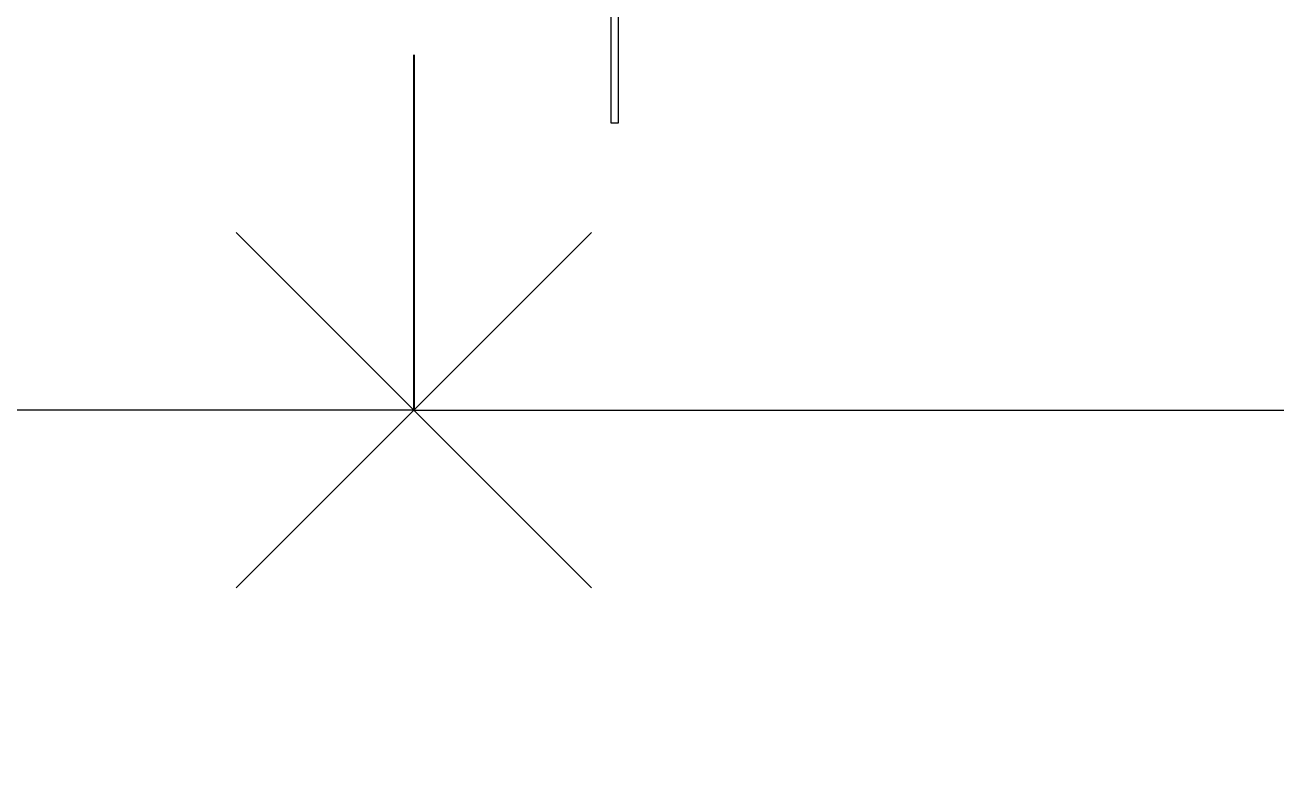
# Model space of a CAD drawing. Header units: inches. Extents: x -605 to 2991212, y -2872845 to 0.
# Drawn here: x 2176420 to 2177124, y -2629894 to -2629480 of the extents above; entities that cross this region are included whole.
import ezdxf

# ---------------------------------------------------------------- set-up
doc = ezdxf.new("R2010")
doc.units = ezdxf.units.IN
doc.header["$LTSCALE"] = 600
doc.header["$MEASUREMENT"] = 0
doc.layers.add('DIM', color=251, linetype='Continuous', lineweight=0)
doc.layers.add('PV_STEEL LINE', color=7, linetype='Continuous', lineweight=0)
doc.styles.add('DIM', font='geniso.shx', dxfattribs={"width": 0.85})
doc.dimstyles.new('ST-100', dxfattribs={"dimscale": 100, "dimtxt": 2.5, "dimasz": 2, "dimexe": 0.18, "dimexo": 0.0625, "dimgap": 0.2, "dimtad": 0, "dimdec": 0, "dimzin": 0, "dimdsep": 46, "dimtxsty": 'DIM', "dimblk": 'OPEN90', "dimcen": 0.09, "dimclrd": 256, "dimclrt": 7, "dimadec": 0, "dimazin": 0, "dimtfac": 1, "dimtdec": 0, "dimtofl": 0, "dimtmove": 0, "dimatfit": 3, "dimldrblk": 'OPEN90', "dimfxl": 1, "dimtolj": 1, "dimtzin": 0, "dimlwd": -1, "dimarcsym": 0})

# ---------------------------------------------------------------- blocks, each defined once
blk = doc.blocks.new('*U1330')
at = {"color": 7, "linetype": 'Continuous', "lineweight": 15}
for p, q in [((684526.58, -228149.88), (684526.58, -228079.88)), ((684530.58, -228079.88), (684530.58, -228149.88)), ((684530.58, -228149.88), (684526.58, -228149.88))]:
    blk.add_line(p, q, dxfattribs=at)
blk = doc.blocks.new('_Open90')
at = {"color": 0, "linetype": 'ByBlock', "lineweight": -2}
for p, q in [((-0.5, 0.5), (0, 0)), ((0, 0), (-1, 0)), ((0, 0), (-0.5, -0.5))]:
    blk.add_line(p, q, dxfattribs=at)
blk = doc.blocks.new('*D1779')
at = {"layer": 'Defpoints', "color": 0}
for p in [(2175369.15, -2629035.45), (2176639.15, -2629035.45), (2176639.15, -2629696.89)]:
    blk.add_point(p, dxfattribs=at)
at = {"layer": 'DIM', "color": 0, "lineweight": -2}
for p, q in [((2175369.15, -2629496.89), (2175369.15, -2629696.89)), ((2176639.15, -2629496.89), (2176639.15, -2629696.89))]:
    blk.add_line(p, q, dxfattribs=at)
at = {"layer": 'DIM'}
for p, q in [((2175569.15, -2629696.89), (2175690.8, -2629696.89)), ((2176439.15, -2629696.89), (2176317.5, -2629696.89))]:
    blk.add_line(p, q, dxfattribs=at)
at = {"layer": 'DIM', "xscale": 200, "yscale": 200, "zscale": 200, "rotation": 180}
blk.add_blockref('_Open90', (2175369.15, -2629696.89), dxfattribs=at)
at = {"layer": 'DIM', "xscale": 200, "yscale": 200, "zscale": 200}
blk.add_blockref('_Open90', (2176639.15, -2629696.89), dxfattribs=at)
at = {"layer": 'DIM', "color": 7, "insert": (2176004.15, -2629696.89), "char_height": 300, "attachment_point": 5, "style": 'DIM'}
blk.add_mtext('\\A1;1270', dxfattribs=at)
blk = doc.blocks.new('*D1780')
at = {"layer": 'Defpoints', "color": 0}
for p in [(2176639.15, -2629035.45), (2180869.15, -2629035.45), (2180869.15, -2629696.89)]:
    blk.add_point(p, dxfattribs=at)
at = {"layer": 'DIM', "color": 0, "lineweight": -2}
for p, q in [((2176639.15, -2629496.89), (2176639.15, -2629696.89)), ((2180869.15, -2629496.89), (2180869.15, -2629696.89))]:
    blk.add_line(p, q, dxfattribs=at)
at = {"layer": 'DIM'}
for p, q in [((2176839.15, -2629696.89), (2178402.55, -2629696.89)), ((2180669.15, -2629696.89), (2179105.75, -2629696.89))]:
    blk.add_line(p, q, dxfattribs=at)
at = {"layer": 'DIM', "xscale": 200, "yscale": 200, "zscale": 200, "rotation": 180}
blk.add_blockref('_Open90', (2176639.15, -2629696.89), dxfattribs=at)
at = {"layer": 'DIM', "xscale": 200, "yscale": 200, "zscale": 200}
blk.add_blockref('_Open90', (2180869.15, -2629696.89), dxfattribs=at)
at = {"layer": 'DIM', "color": 7, "insert": (2178754.15, -2629696.89), "char_height": 300, "attachment_point": 5, "style": 'DIM'}
blk.add_mtext('\\A1;4230', dxfattribs=at)

msp = doc.modelspace()

# ---------------------------------------------------------------- block references
at = {"layer": 'PV_STEEL LINE', "linetype": 'ByBlock'}
msp.add_blockref('*U1330', (1492223.57, -2401385.57), dxfattribs=at)

# ---------------------------------------------------------------- dimensions: what is measured, and where the dimension line sits
at = {"layer": 'DIM'}
for base, p1, p2, picture, middle in [((2176639.15, -2629696.89), (2175369.15, -2629035.45), (2176639.15, -2629035.45), '*D1779', (2176004.15, -2629696.89)), ((2180869.15, -2629696.89), (2176639.15, -2629035.45), (2180869.15, -2629035.45), '*D1780', (2178754.15, -2629696.89))]:
    dim = msp.add_linear_dim(base=base, p1=p1, p2=p2, dimstyle='ST-100', override={"dimtxt": 3, "dimexe": 0, "dimexo": 0, "dimfxl": 2, "dimfxlon": 1, "dimtfillclr": 256, "dimarcsym": 1}, dxfattribs=at)
    dim.commit()
    dim.dimension.update_dxf_attribs({"geometry": picture, "text_midpoint": middle})

doc.saveas('drawing.dxf')
